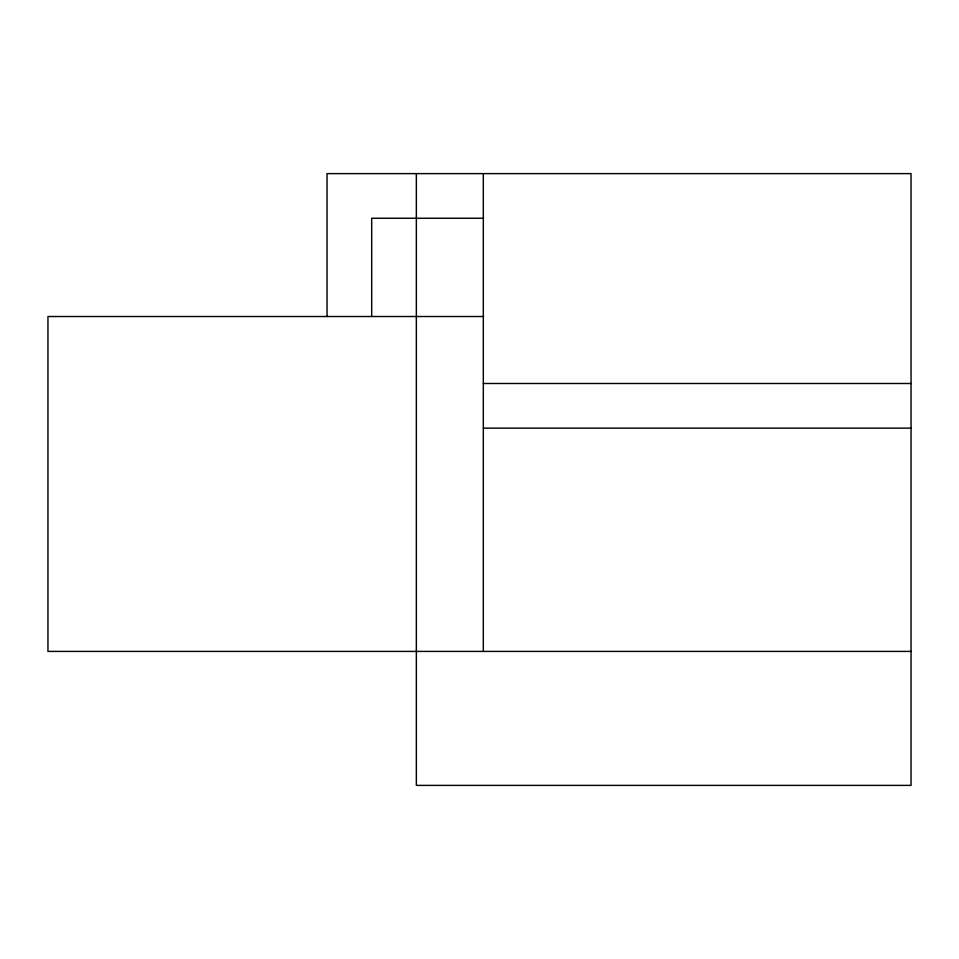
<?xml version="1.0" encoding="UTF-8"?>
<svg xmlns="http://www.w3.org/2000/svg" width="959" height="959" viewBox="0 0 959 959"><rect width="100%" height="100%" fill="white"/><g stroke="black" fill="none" stroke-linecap="round" stroke-linejoin="round"><path stroke-width="1.44" d="M483.6 218.268L371.696 218.268L371.696 316.518M483.6 316.518L47.95 316.518L47.95 651.413L911.05 651.413M483.324 383.492L911.05 383.492M483.324 428.146L911.05 428.146M483.324 173.615L483.324 651.413M416.35 173.615L416.35 785.385L911.05 785.385L911.05 173.615L327.043 173.615L327.043 316.518"/></g></svg>
